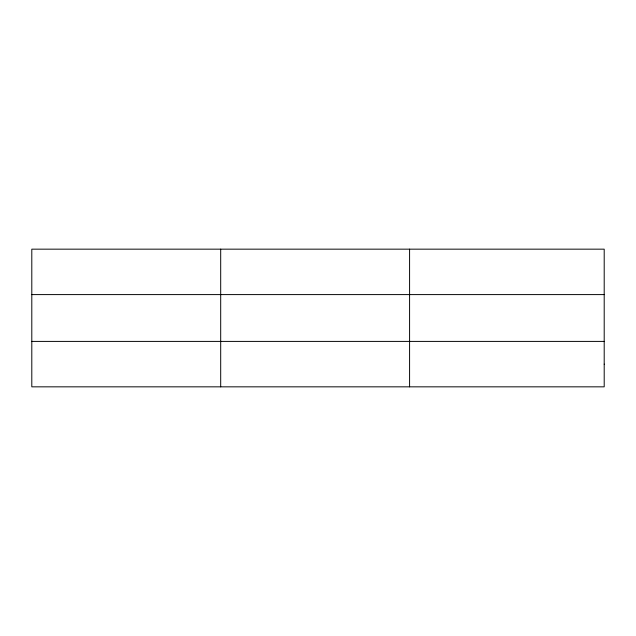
<?xml version="1.0" encoding="UTF-8"?>
<svg xmlns="http://www.w3.org/2000/svg" width="636" height="636" viewBox="0 0 636 636"><rect width="100%" height="100%" fill="white"/><g stroke="black" fill="none" stroke-linecap="round" stroke-linejoin="round"><path stroke-width="0.95" d="M220.692 386.839L220.692 249.161M409.584 386.839L409.584 249.161M31.8 294.595L604.2 294.595M31.8 341.405L604.2 341.405M604.2 364.126L604.2 386.839L31.8 386.839L31.8 249.161L604.2 249.161L604.2 364.126"/></g></svg>
